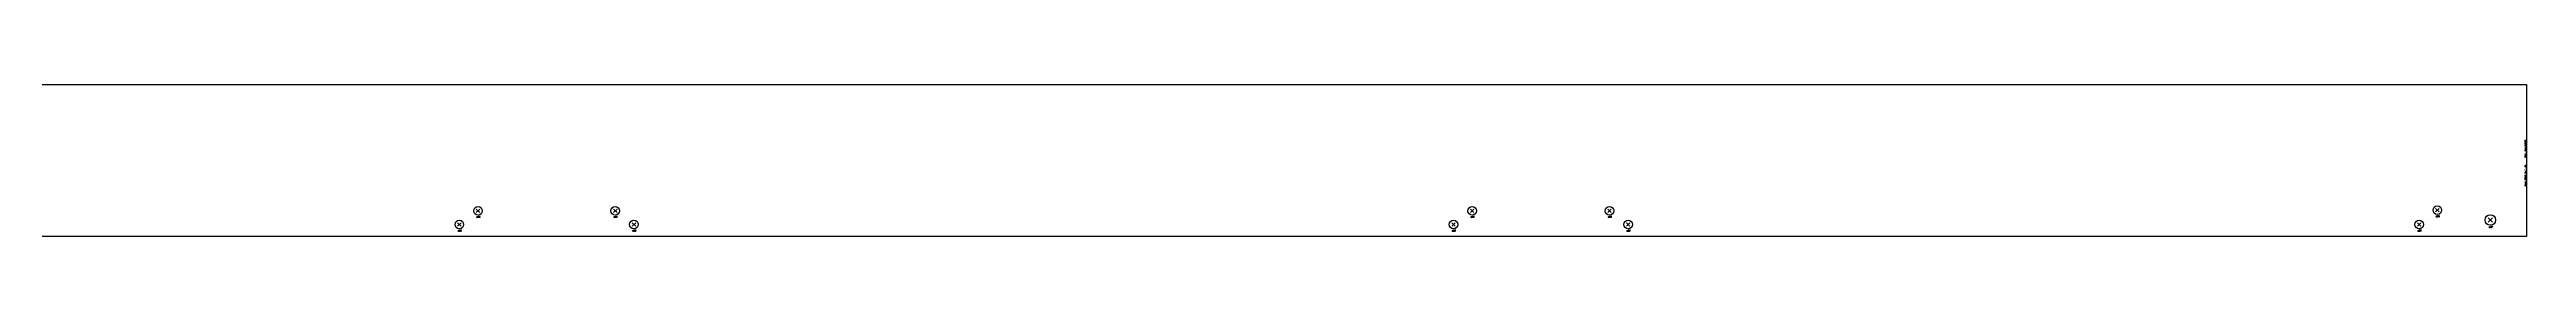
# Model space of a CAD drawing. Extents: x 0 to 14948, y -230 to 230.
# Drawn here: x 7474 to 14948, y -230 to 230 of the extents above; entities that cross this region are included whole.
import ezdxf

# ---------------------------------------------------------------- set-up
doc = ezdxf.new("R2010")
doc.units = 0
doc.header["$LTSCALE"] = 10
for name, color, linetype in [('BEZ_SCHRAUBEN', 7, 'CONTINUOUS'), ('SCHRAUBEN', 7, 'CONTINUOUS'), ('TEILE', 7, 'CONTINUOUS'), ('UNTERSCHRIFT', 7, 'CONTINUOUS')]:
    doc.layers.add(name, color=color, linetype=linetype)
doc.styles.get("Standard").update_dxf_attribs({"font": 'ROMANS'})

msp = doc.modelspace()

# ---------------------------------------------------------------- linework, layer by layer
at = {"layer": 'SCHRAUBEN', "color": 6}
for p, q in [((8772.098633, -147.292633), (8761.698242, -157.692642)), ((8761.698242, -147.292633), (8772.098633, -157.692642)), ((9186.298828, -147.292297), (9175.898438, -157.692307)), ((9175.898438, -147.292297), (9186.298828, -157.692307)), ((11772.098633, -147.292633), (11761.698242, -157.692642)), ((11761.698242, -147.292633), (11772.098633, -157.692642)), ((12186.298828, -147.292297), (12175.898438, -157.692307)), ((12175.898438, -147.292297), (12186.298828, -157.692307)), ((14684.272461, -145.34375), (14673.87207, -155.743759)), ((14673.87207, -145.34375), (14684.272461, -155.743759)), ((8715.731445, -188.798035), (8705.331055, -199.198029)), ((8705.331055, -188.798035), (8715.731445, -199.198029)), ((9242.666992, -188.797607), (9232.266602, -199.197617)), ((9232.266602, -188.797607), (9242.666992, -199.197617)), ((11715.731445, -188.798035), (11705.331055, -199.198029)), ((11705.331055, -188.798035), (11715.731445, -199.198029)), ((12242.666992, -188.797607), (12232.266602, -199.197617)), ((12232.266602, -188.797607), (12242.666992, -199.197617)), ((14629.386719, -188.791031), (14618.986328, -199.19104)), ((14618.986328, -188.791031), (14629.386719, -199.19104)), ((14845.395508, -173.59993), (14832.595703, -186.399918)), ((14832.595703, -173.59993), (14845.395508, -186.399918))]:
    msp.add_line(p, q, dxfattribs=at)
at = {"layer": 'SCHRAUBEN', "color": 2}
for centre, radius in [((8766.898438, -152.492645), 13), ((9181.098633, -152.49231), 13), ((11766.898438, -152.492645), 13), ((12181.098633, -152.49231), 13.000977), ((14679.072266, -150.543762), 13), ((8710.53125, -193.998032), 13), ((9237.466797, -193.99762), 13), ((11710.53125, -193.998032), 13), ((12237.466797, -193.99762), 13.000977), ((14624.1875, -193.991028), 13), ((14838.995117, -179.999924), 16)]:
    msp.add_circle(centre, radius, dxfattribs=at)
at = {"layer": 'TEILE', "color": 2}
for p, q in [((-0.000384, 230), (14948, 230)), ((14948, 230), (14948, -230)), ((14948, -230), (-0.000384, -230))]:
    msp.add_line(p, q, dxfattribs=at)

# ---------------------------------------------------------------- texts
at = {"layer": 'BEZ_SCHRAUBEN', "color": 2, "oblique": 15, "width": 0.8}
for s, p in [(' ø26', (8702.53125, -214.498016)), (' ø26', (8758.898438, -172.99263)), (' ø26', (9173.098633, -172.99231)), (' ø26', (9229.466797, -214.49762)), (' ø26', (11702.530273, -214.498016)), (' ø26', (11758.897461, -172.99263)), (' ø26', (12173.097656, -172.99231)), (' ø26', (12229.466797, -214.49762)), (' ø26', (14616.1875, -214.491028)), (' ø26', (14671.072266, -171.043732)), (' ø32', (14830.995117, -203.499924))]:
    msp.add_text(s, height=5, dxfattribs=at).set_placement(p)
at = {"layer": 'UNTERSCHRIFT', "color": 2, "oblique": 15, "width": 0.8}
for s, p in [('  , Profi l PL460*20', (14946.000977, 20.800001)), ('10313', (14946.000977, 7.800001)), ('Project  DP0GN9  ,Qty. 1  , Pos. ', (14946.000977, -78))]:
    msp.add_text(s, height=3.25, rotation=90, dxfattribs=at).set_placement(p)

doc.saveas('drawing.dxf')
